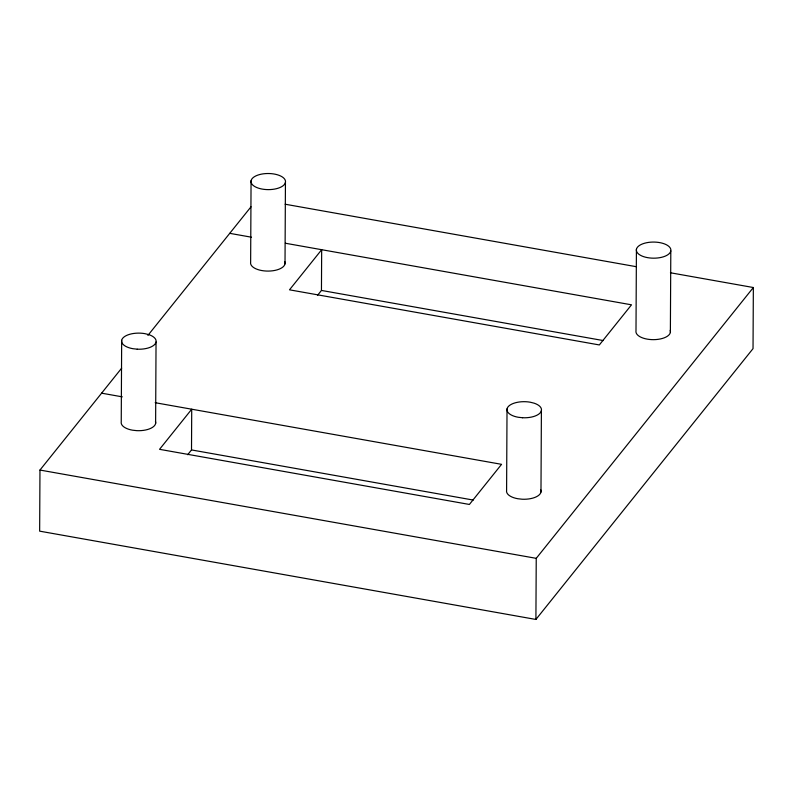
<?xml version="1.0" encoding="UTF-8"?>
<svg xmlns="http://www.w3.org/2000/svg" width="793" height="793" viewBox="0 0 793 793"><rect width="100%" height="100%" fill="white"/><g stroke="black" fill="none" stroke-linecap="round" stroke-linejoin="round"><path stroke-width="1.19" d="M121.676 368.14L39.967 470.051L39.65 531.151L535.909 619.452L753.033 348.633L753.35 287.522L670.432 272.772M121.666 340.336L121.24 421.817A17.268 8.059 0.3 0 0 132.401 430.173L136.792 430.658A17.268 8.059 0.3 0 0 155.458 421.38M155.616 423.482L156.043 342.001M187.673 454.716L191.509 449.938L191.718 409.208L159.552 449.324L469.397 504.457L501.563 464.331L155.18 402.705M251.064 180.735L250.638 262.205A17.268 8.059 0.3 0 0 268.45 271.087A17.268 8.059 0.3 0 0 284.856 261.769M285.014 263.871L285.44 182.4A17.268 8.059 0.3 0 0 261.075 174.212A17.268 8.059 0.3 0 0 258.24 188.09A17.268 8.059 0.3 0 0 285.44 182.4M317.626 295.214L321.452 290.436L321.671 249.696L289.504 289.822L599.339 344.945L631.506 304.819L285.381 243.243M507.024 408.901L506.598 490.371A17.268 8.059 0.3 0 0 517.76 498.728L522.151 499.223A17.268 8.059 0.3 0 0 540.816 489.945M535.909 619.452L536.237 558.341L753.35 287.522M540.975 492.047L541.401 410.566M636.422 249.289L635.996 330.77A17.268 8.059 0.3 0 0 653.809 339.652A17.268 8.059 0.3 0 0 670.214 330.334M670.372 332.436L670.809 250.965A17.268 8.059 0.3 0 0 646.434 242.767A17.268 8.059 0.3 0 0 643.599 256.645A17.268 8.059 0.3 0 0 670.809 250.965M147.914 335.399L251.014 206.804M285.133 204.217L636.293 266.696M229.742 233.34L251.51 237.216M321.452 290.436L603.235 340.564M101.603 393.169L122.3 396.857M191.509 449.938L473.292 500.076M39.967 470.051L536.237 558.341M137.219 349.188L132.827 348.692A17.268 8.059 0.3 0 1 122.667 338.294A17.268 8.059 0.3 0 1 144.881 333.645L148.866 334.646A17.268 8.059 0.3 0 1 155.041 344.053A17.268 8.059 0.3 0 1 137.219 349.188M522.577 417.742L518.186 417.257A17.268 8.059 0.3 0 1 508.035 406.859A17.268 8.059 0.3 0 1 530.249 402.21L534.224 403.211A17.268 8.059 0.3 0 1 540.4 412.618A17.268 8.059 0.3 0 1 522.577 417.742"/></g></svg>
